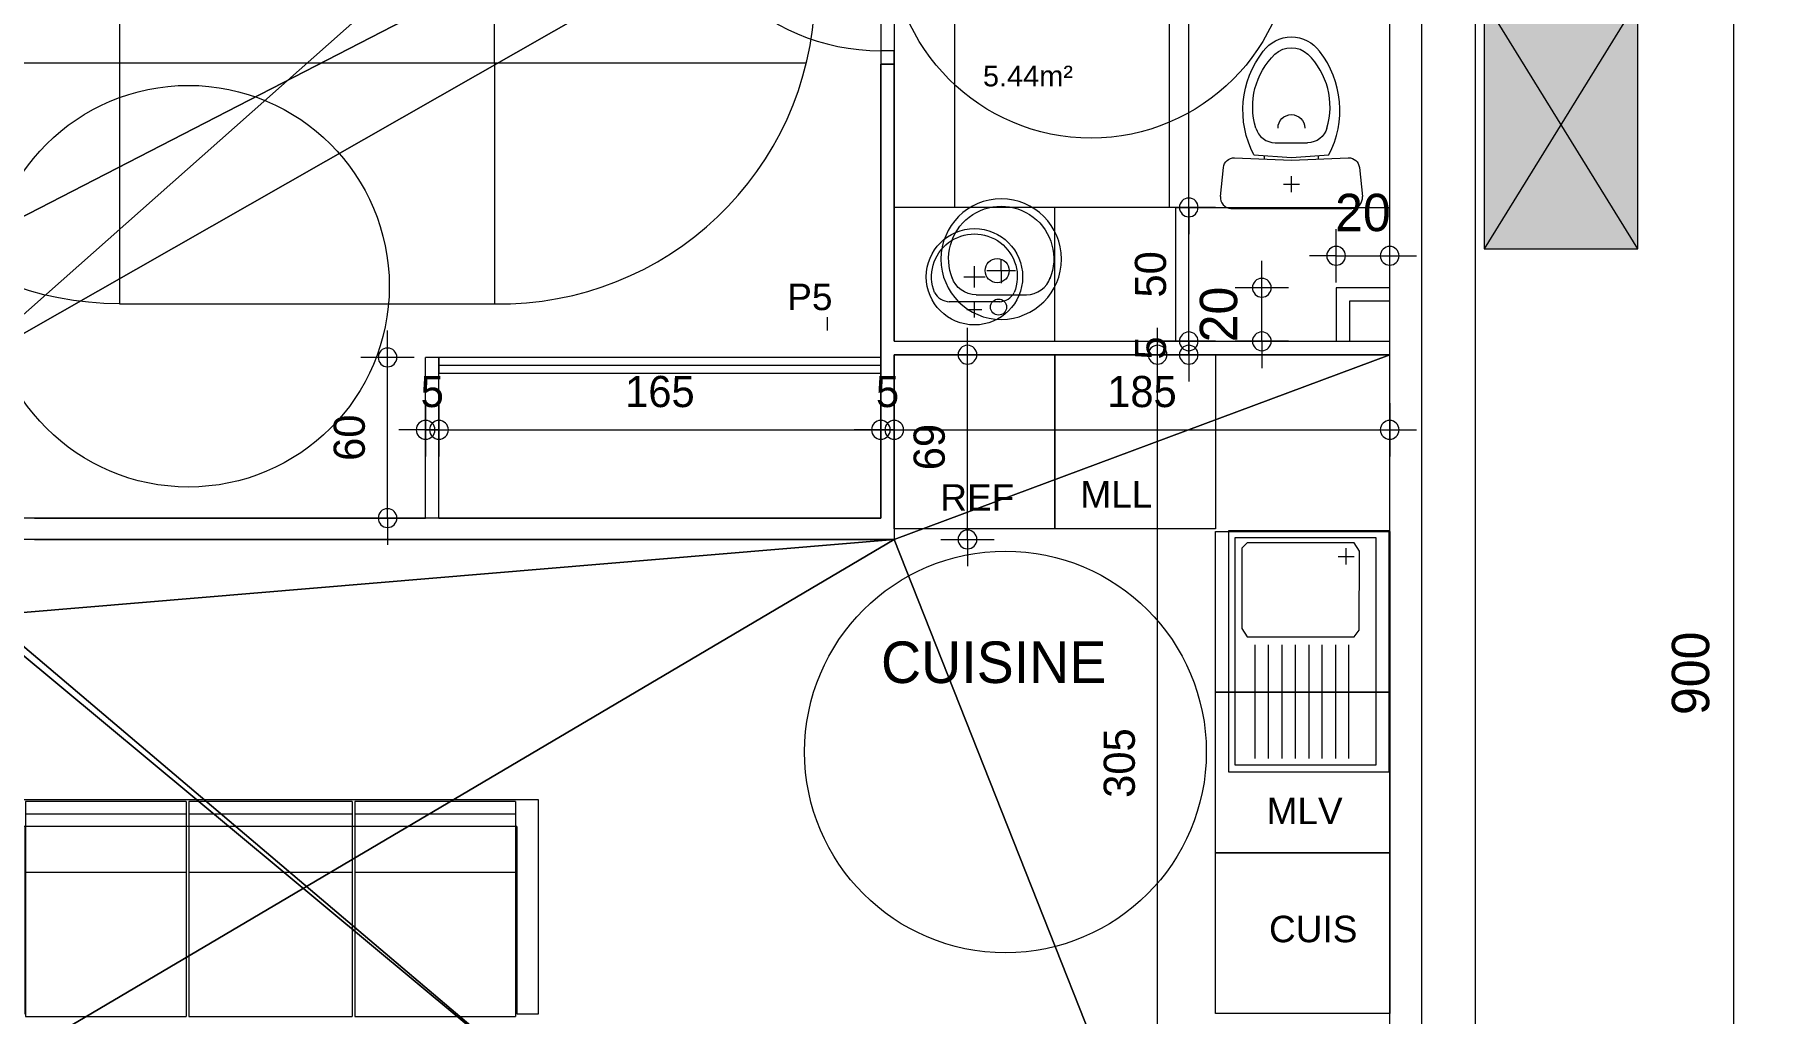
# Model space of a CAD drawing. Header units: metres. Extents: x -36.1 to 26, y -0.1 to 41.9.
# Drawn here: x 3.06 to 9.52, y 8.7 to 12.36 of the extents above; entities that cross this region are included whole.
import ezdxf
from ezdxf.enums import TextEntityAlignment as Align
from ezdxf.lldxf.tags import DXFTag

# ---------------------------------------------------------------- set-up
doc = ezdxf.new("R2010")
doc.units = ezdxf.units.M
doc.header["$MEASUREMENT"] = 0
for name, color, linetype in [('Calque commun', 7, 'Continuous'), ('Calque2', 7, 'Continuous'), ('Calque90', 7, 'Continuous'), ('Textes', 7, 'Continuous')]:
    doc.layers.add(name, color=color, linetype=linetype)
doc.styles.add('Arial4', font='arial.ttf', dxfattribs={"height": 0.077313})
doc.styles.add('Arial5', font='arial.ttf', dxfattribs={"height": 0.098961})
doc.styles.add('Century Gothic', font='GOTHIC.TTF', dxfattribs={"height": 0.155151})
doc.styles.add('Century Gothic2', font='GOTHIC.TTF', dxfattribs={"height": 0.116363})
doc.styles.add('Century Gothic3', font='GOTHIC.TTF', dxfattribs={"height": 0.139636})
tags = doc.linetypes.add('DOT2', pattern=[0.125, 0, -0.125]).pattern_tags.tags
tags[6:7] = [DXFTag(74, 4), DXFTag(75, 0), DXFTag(340, '0'), DXFTag(46, 1.0), DXFTag(50, 0.0), DXFTag(44, 0.0), DXFTag(45, 0.0)]
tags[4:5] = [DXFTag(74, 4), DXFTag(75, 0), DXFTag(340, '0'), DXFTag(46, 1.0), DXFTag(50, 0.0), DXFTag(44, 0.0), DXFTag(45, 0.0)]
tags = doc.linetypes.add('HIDDEN', pattern=[0.375, 0.25, -0.125]).pattern_tags.tags
tags[6:7] = [DXFTag(74, 4), DXFTag(75, 0), DXFTag(340, '0'), DXFTag(46, 1.0), DXFTag(50, 0.0), DXFTag(44, 0.0), DXFTag(45, 0.0)]
tags[4:5] = [DXFTag(74, 4), DXFTag(75, 0), DXFTag(340, '0'), DXFTag(46, 1.0), DXFTag(50, 0.0), DXFTag(44, 0.0), DXFTag(45, 0.0)]

# ---------------------------------------------------------------- blocks, each defined once
blk = doc.blocks.new('Block5384')
at = {"layer": 'Calque commun', "color": 7, "linetype": 'Continuous', "lineweight": 18}
blk.add_line((8.4414, 5.471), (8.4414, 14.471), dxfattribs=at)
at = {"layer": 'Calque commun', "color": 7, "linetype": 'Continuous', "lineweight": 9}
for p, q in [((8.2414, 5.671), (8.2414, 14.271)), ((8.1214, 5.791), (8.1214, 14.151))]:
    blk.add_line(p, q, dxfattribs=at)
blk = doc.blocks.new('DimLine6780')
at = {"layer": 'Calque commun', "color": 5, "linetype": 'Continuous', "lineweight": 9}
blk.add_line((9.4064, 5.471), (9.4064, 14.471), dxfattribs=at)
at = {"layer": 'Calque commun', "color": 5, "linetype": 'Continuous', "lineweight": 9, "style": 'Century Gothic3'}
blk.add_text('900', height=0.13964, rotation=89.99999, dxfattribs=at).set_placement((9.3564, 9.971), align=Align.BOTTOM_CENTER)
blk = doc.blocks.new('sofa3')
at = {"layer": 'Calque commun', "color": 8, "linetype": 'ByBlock', "lineweight": 9}
for p, q in [((0, 0), (0, -0.8)), ((2, 0), (0, 0)), ((2, 0), (2, 0)), ((2, 0), (2, 0)), ((2, 0), (2, 0)), ((2, 0), (2, 0)), ((2, -0.8), (2, 0)), ((0.685, -0.0067), (0.085, -0.0067)), ((0.085, -0.0067), (0.085, -0.1)), ((0.685, -0.054), (0.085, -0.054)), ((0.685, -0.0067), (0.685, -0.1)), ((1.305, -0.0067), (0.695, -0.0067)), ((0.695, -0.0067), (0.695, -0.1)), ((1.305, -0.054), (0.695, -0.054)), ((1.305, -0.0067), (1.305, -0.1)), ((1.915, -0.0067), (1.315, -0.0067)), ((1.315, -0.0067), (1.315, -0.1)), ((1.915, -0.054), (1.315, -0.054)), ((1.915, -0.0067), (1.915, -0.1)), ((0.08, -0.1), (0.08, -0.1)), ((0.08, -0.1), (0.08, -0.1)), ((0.08, -0.1), (0.08, -0.1)), ((0.08, -0.1), (0.08, -0.1)), ((0.085, -0.1), (0.08, -0.1)), ((0.08, -0.74), (0.08, -0.1)), ((0.685, -0.1), (0.085, -0.1)), ((0.085, -0.1), (0.085, -0.14)), ((0.085, -0.11), (0.085, -0.11)), ((0.085, -0.11), (0.085, -0.11)), ((0.695, -0.1), (0.685, -0.1)), ((0.685, -0.1), (0.685, -0.14)), ((0.685, -0.11), (0.685, -0.11)), ((0.685, -0.11), (0.685, -0.11)), ((1.305, -0.1), (0.695, -0.1)), ((0.695, -0.1), (0.695, -0.14)), ((0.695, -0.11), (0.695, -0.11)), ((0.695, -0.11), (0.695, -0.11)), ((1.315, -0.1), (1.305, -0.1)), ((1.305, -0.1), (1.305, -0.14)), ((1.305, -0.11), (1.305, -0.11)), ((1.305, -0.11), (1.305, -0.11)), ((1.915, -0.1), (1.315, -0.1)), ((1.315, -0.1), (1.315, -0.14)), ((1.315, -0.11), (1.315, -0.11)), ((1.315, -0.11), (1.315, -0.11)), ((1.92, -0.1), (1.915, -0.1)), ((1.915, -0.1), (1.915, -0.14)), ((1.915, -0.11), (1.915, -0.11)), ((1.915, -0.11), (1.915, -0.11)), ((1.92, -0.1), (1.92, -0.1)), ((1.92, -0.1), (1.92, -0.1)), ((1.92, -0.1), (1.92, -0.1)), ((1.92, -0.1), (1.92, -0.1)), ((1.92, -0.1), (1.92, -0.74)), ((0.085, -0.14), (0.085, -0.81)), ((0.685, -0.14), (0.685, -0.81)), ((0.695, -0.14), (0.695, -0.81)), ((1.305, -0.14), (1.305, -0.81)), ((1.315, -0.14), (1.315, -0.81)), ((1.915, -0.14), (1.915, -0.81)), ((0.085, -0.27), (0.685, -0.27)), ((0.695, -0.27), (1.305, -0.27)), ((1.315, -0.27), (1.915, -0.27)), ((0.08, -0.76), (0.08, -0.74)), ((0.08, -0.8), (0.08, -0.76)), ((1.92, -0.74), (1.92, -0.76)), ((1.92, -0.76), (1.92, -0.8)), ((0, -0.8), (0, -0.8)), ((0, -0.8), (0, -0.8)), ((0, -0.8), (0.08, -0.8)), ((0.08, -0.8), (0.08, -0.8)), ((0.08, -0.8), (0.08, -0.8)), ((0.085, -0.81), (0.085, -0.81)), ((0.085, -0.81), (0.085, -0.81)), ((0.085, -0.81), (0.685, -0.81)), ((0.685, -0.81), (0.685, -0.81)), ((0.685, -0.81), (0.685, -0.81)), ((0.695, -0.81), (0.695, -0.81)), ((0.695, -0.81), (0.695, -0.81)), ((0.695, -0.81), (1.305, -0.81)), ((1.305, -0.81), (1.305, -0.81)), ((1.305, -0.81), (1.305, -0.81)), ((1.315, -0.81), (1.315, -0.81)), ((1.315, -0.81), (1.315, -0.81)), ((1.315, -0.81), (1.915, -0.81)), ((1.915, -0.81), (1.915, -0.81)), ((1.915, -0.81), (1.915, -0.81)), ((1.92, -0.8), (1.92, -0.8)), ((1.92, -0.8), (1.92, -0.8)), ((1.92, -0.8), (2, -0.8))]:
    blk.add_line(p, q, dxfattribs=at)
blk = doc.blocks.new('wc-3')
at = {"layer": 'Calque2', "color": 6, "linetype": 'Continuous', "lineweight": 9}
for p, q in [((-0.2256, 0), (0.2256, 0)), ((-0.2653, -0.0442), (-0.2539, -0.1527)), ((0, -0.06), (0, -0.12)), ((0.2539, -0.1527), (0.2653, -0.0442)), ((-0.03, -0.09), (0.03, -0.09)), ((-0.2125, -0.1885), (0, -0.18)), ((-0.14, -0.2), (0, -0.19)), ((-0.1, -0.184), (-0.1, -0.1971)), ((0, -0.18), (0.2125, -0.1885)), ((0, -0.19), (0.14, -0.2)), ((0.1, -0.1971), (0.1, -0.184)), ((-0.06, -0.2451), (0.06, -0.2451))]:
    blk.add_line(p, q, dxfattribs=at)
at = {"layer": 'Calque2', "color": 6, "linetype": 'Continuous', "lineweight": 9, "flags": 128}
for points in [[(-0.2653, -0.0442, -0.445253), (-0.2256, 0)], [(0.2256, 0, -0.445276), (0.2653, -0.0442)], [(-0.2539, -0.1527, 0.395314), (-0.2125, -0.1885)], [(0.2125, -0.1885, 0.395339), (0.2539, -0.1527)], [(-0.14, -0.2, 0.294671), (-0.1052, -0.5864)], [(-0.1327, -0.3, -0.337883), (-0.0606, -0.2451)], [(0.1327, -0.3, 0.337854), (0.0606, -0.2451)], [(0.14, -0.2, -0.294671), (0.1052, -0.5864)], [(-0.1327, -0.3, 0.281729), (-0.0616, -0.5756)], [(-0.05, -0.3, 1), (0.05, -0.3)], [(0.1327, -0.3, -0.279876), (0.0616, -0.5756)], [(-0.0616, -0.5756, 0.395927), (0.0616, -0.5756)], [(-0.1052, -0.5864, 0.509528), (0.1052, -0.5864)]]:
    blk.add_lwpolyline(points, format="xyb", dxfattribs=at)
blk = doc.blocks.new('@PRES_1_$$_1-30')
at = {"layer": 'Calque commun', "color": 5, "linetype": 'Continuous', "lineweight": 9}
blk.add_line((0.05, 0.05), (0.05, 0.85), dxfattribs=at)
at = {"layer": 'Calque commun', "color": 5, "linetype": 'Continuous', "lineweight": 9, "extrusion": (0, 0, -1)}
blk.add_arc((-0.05, 0.05), 0.8, 90, 180, dxfattribs=at)
at = {"layer": 'Calque commun', "color": 5, "linetype": 'Continuous', "lineweight": 9}
mesh = blk.add_polyface(dxfattribs=at)
corners = [(0, 0), (0, 0.05), (0.05, 0.05), (0.05, 0)]
mesh.append_faces([[corners[k] for k in face] for face in [(0, 1, 2, 3)]], dxfattribs={"color": 5})
mesh = blk.add_polyface(dxfattribs=at)
corners = [(0.85, 0), (0.85, 0.05), (0.9, 0.05), (0.9, 0)]
mesh.append_faces([[corners[k] for k in face] for face in [(0, 1, 2, 3)]], dxfattribs={"color": 5})
blk = doc.blocks.new('@PRES_1_$$_1-31')
at = {"layer": 'Calque commun', "color": 0, "linetype": 'Continuous', "lineweight": 9}
blk.add_line((0, 0), (0, 0.05), dxfattribs=at)
blk = doc.blocks.new('@PRES_1_$$_1-32')
at = {"layer": 'Calque commun', "color": 0, "linetype": 'Continuous', "lineweight": 9}
blk.add_line((0, 0), (0, 0.05), dxfattribs=at)
blk = doc.blocks.new('INTER_2D_COMB12')
at = {"layer": 'Calque commun', "color": 0, "linetype": 'ByBlock', "lineweight": -2}
blk.add_blockref('@PRES_1_$$_1-30', (0, 0), dxfattribs=at)
at = {"layer": 'Calque commun', "color": 15, "linetype": 'ByBlock', "lineweight": -2}
blk.add_blockref('@PRES_1_$$_1-31', (0, 0), dxfattribs=at)
at = {"layer": 'Calque commun', "color": 15, "linetype": 'ByBlock', "lineweight": -2, "extrusion": (0, 0, -1), "xscale": -1, "yscale": -1, "zscale": -1, "rotation": -180}
blk.add_blockref('@PRES_1_$$_1-32', (-0.9, 0), dxfattribs=at)
blk = doc.blocks.new('PLACED_COMB12')
at = {"layer": 'Calque commun', "color": 0, "linetype": 'ByBlock', "lineweight": -2}
blk.add_blockref('INTER_2D_COMB12', (0, 0), dxfattribs=at)
blk = doc.blocks.new('80x130')
at = {"layer": 'Calque commun', "color": 7, "linetype": 'HIDDEN', "lineweight": 9}
mesh = blk.add_polyface(dxfattribs=at)
corners = [(0, 0), (0, 1.3), (0.8, 1.3), (0.8, 0)]
mesh.append_faces([[corners[k] for k in face] for face in [(0, 1, 2, 3)]], dxfattribs={"color": 7})
blk = doc.blocks.new('lithandicapecas1')
at = {"layer": 'Calque commun', "color": 7, "linetype": 'HIDDEN', "lineweight": 9}
for p, q in [((-1.7071, 1.1982), (0, 1.2)), ((0, 1.2), (0, -2.6)), ((-1.9, 1.1619), (-1.9, 0)), ((-1.9, 0), (-2.8, 0)), ((-2.8, 0), (-2.8, -1.4)), ((-1.9, -1.4), (-2.8, -1.4)), ((-1.9, -1.4), (-1.9, -2.5619)), ((0, -2.6), (-1.6582, -2.5971))]:
    blk.add_line(p, q, dxfattribs=at)
at = {"layer": 'Calque commun', "color": 8, "linetype": 'Continuous', "lineweight": 9}
for p, q in [((-1.9, 0), (-1.9, 0)), ((-1.9, 0), (-1.9, 0)), ((0, 0), (-1.9, 0)), ((-1.9, 0), (-1.9, -1.4)), ((-1.76, 0), (-1.76, 0)), ((-1.76, 0), (-1.76, 0)), ((-1.71, 0), (-1.71, 0)), ((-1.71, 0), (-1.71, 0)), ((-0.8805, -0.0925), (-0.64, 0)), ((-0.64, -0.7), (-0.64, 0)), ((-0.15, 0), (-0.15, 0)), ((-0.15, 0), (-0.15, 0)), ((-0.1, 0), (-0.15, 0)), ((-0.1, 0), (-0.1, 0)), ((-0.1, 0), (-0.1, 0)), ((0, 0), (0, 0)), ((0, 0), (0, 0)), ((0, -1.4), (0, 0)), ((-0.54, -0.65), (-0.54, -0.05)), ((-0.54, -0.05), (-0.05, -0.05)), ((-0.05, -0.05), (-0.05, -0.65)), ((-0.64, -1.4), (-0.64, -0.7)), ((-0.05, -0.65), (-0.54, -0.65)), ((-0.54, -0.75), (-0.05, -0.75)), ((-0.54, -1.35), (-0.54, -0.75)), ((-0.05, -0.75), (-0.05, -1.35)), ((-0.64, -1.4), (-0.8805, -1.3075)), ((-0.05, -1.35), (-0.54, -1.35)), ((-1.9, -1.4), (-1.9, -1.4)), ((-1.9, -1.4), (-1.9, -1.4)), ((-1.9, -1.4), (0, -1.4)), ((0, -1.4), (0, -1.4)), ((0, -1.4), (0, -1.4))]:
    blk.add_line(p, q, dxfattribs=at)
at = {"layer": 'Calque commun', "color": 7, "linetype": 'HIDDEN', "lineweight": 9, "extrusion": (0, 0, -1)}
blk.add_arc((1.5938, -0.0027), 1.2062, 0.12953, 84.61018, dxfattribs=at)
at = {"layer": 'Calque commun', "color": 8, "linetype": 'Continuous', "lineweight": 9}
blk.add_arc((-1.4135, -0.6549), 0.7748, 356.66489, 46.53592, dxfattribs=at)
at = {"layer": 'Calque commun', "color": 8, "linetype": 'Continuous', "lineweight": 9, "extrusion": (0, 0, -1)}
blk.add_arc((1.8659, -0.566), 1.2332, 186.23946, 216.96135, dxfattribs=at)
at = {"layer": 'Calque commun', "color": 7, "linetype": 'HIDDEN', "lineweight": 9}
blk.add_arc((-1.6239, -1.4214), 1.1763, 178.95996, 268.33097, dxfattribs=at)
blk = doc.blocks.new('_4')
at = {"layer": 'Calque90', "color": 0, "linetype": 'ByBlock', "lineweight": -2}
for p, q in [((0.9, 0.6), (0, 0.6)), ((0, 0.6), (0, 0)), ((0.9, 0), (0.9, 0.6)), ((0.025, 0.025), (0.025, 0.55)), ((0.025, 0.55), (0.875, 0.55)), ((0.875, 0.55), (0.875, 0.025)), ((0.075, 0.49), (0.045, 0.47)), ((0.045, 0.47), (0.045, 0.07)), ((0.37, 0.4888), (0.075, 0.49)), ((0.095, 0.4099), (0.095, 0.4699)), ((0.395, 0.47), (0.37, 0.4888)), ((0.395, 0.07), (0.395, 0.47)), ((0.125, 0.4398), (0.065, 0.44)), ((0.85, 0.45), (0.425, 0.45)), ((0.425, 0.4), (0.85, 0.4)), ((0.85, 0.35), (0.425, 0.35)), ((0.425, 0.3), (0.85, 0.3)), ((0.85, 0.25), (0.425, 0.25)), ((0.425, 0.2), (0.85, 0.2)), ((0.85, 0.15), (0.425, 0.15)), ((0.045, 0.07), (0.065, 0.05)), ((0.045, 0.07), (0.065, 0.05)), ((0.365, 0.05), (0.395, 0.07)), ((0.85, 0.1), (0.425, 0.1)), ((0, 0), (0.9, 0)), ((0.875, 0.025), (0.025, 0.025)), ((0.065, 0.05), (0.365, 0.05))]:
    blk.add_line(p, q, dxfattribs=at)
blk = doc.blocks.new('new197')
at = {"layer": 'Calque commun', "color": 5, "linetype": 'Continuous', "lineweight": 9}
blk.add_arc((0, 0), 0.5, 0, 359.99941, dxfattribs=at)
blk = doc.blocks.new('new198')
at = {"layer": 'Calque commun', "color": 5, "linetype": 'Continuous', "lineweight": 9}
blk.add_arc((0, 0), 0.5, 0, 359.99941, dxfattribs=at)
blk = doc.blocks.new('DimLine14121')
at = {"layer": 'Calque commun', "color": 5, "linetype": 'Continuous', "lineweight": 9}
for p, q in [((7.3712, 11.2109), (7.3712, 11.3109)), ((7.4712, 11.2109), (7.2712, 11.2109)), ((7.3712, 11.1609), (7.3712, 11.2109)), ((7.4712, 11.1609), (7.2712, 11.1609)), ((7.3712, 11.1609), (7.3712, 11.0609))]:
    blk.add_line(p, q, dxfattribs=at)
at = {"layer": 'Calque commun', "color": 5, "linetype": 'Continuous', "lineweight": 9, "xscale": 0.07000000029802322, "yscale": 0.07000000029802322, "zscale": 0.07000000029802322, "rotation": 90}
for name, p in [('new198', (7.3712, 11.2109)), ('new197', (7.3712, 11.1609))]:
    blk.add_blockref(name, p, dxfattribs=at)
at = {"layer": 'Calque commun', "color": 5, "linetype": 'Continuous', "lineweight": 9, "style": 'Century Gothic2'}
blk.add_text('5', height=0.1164, rotation=90, dxfattribs=at).set_placement((7.3212, 11.1859), align=Align.BOTTOM_CENTER)
blk = doc.blocks.new('new199')
at = {"layer": 'Calque commun', "color": 5, "linetype": 'Continuous', "lineweight": 9}
blk.add_arc((0, 0), 0.5, 0, 359.99941, dxfattribs=at)
blk = doc.blocks.new('new200')
at = {"layer": 'Calque commun', "color": 5, "linetype": 'Continuous', "lineweight": 9}
blk.add_arc((0, 0), 0.5, 0, 359.99941, dxfattribs=at)
blk = doc.blocks.new('DimLine14129')
at = {"layer": 'Calque commun', "color": 5, "linetype": 'Continuous', "lineweight": 9}
for p, q in [((7.3712, 11.7109), (7.3712, 11.8109)), ((7.4712, 11.7109), (7.2712, 11.7109)), ((7.3712, 11.2109), (7.3712, 11.7109)), ((7.4712, 11.2109), (7.2712, 11.2109)), ((7.3712, 11.2109), (7.3712, 11.1109))]:
    blk.add_line(p, q, dxfattribs=at)
at = {"layer": 'Calque commun', "color": 5, "linetype": 'Continuous', "lineweight": 9, "xscale": 0.07000000029802322, "yscale": 0.07000000029802322, "zscale": 0.07000000029802322, "rotation": 90}
for name, p in [('new200', (7.3712, 11.7109)), ('new199', (7.3712, 11.2109))]:
    blk.add_blockref(name, p, dxfattribs=at)
at = {"layer": 'Calque commun', "color": 5, "linetype": 'Continuous', "lineweight": 9, "style": 'Century Gothic2'}
blk.add_text('50', height=0.11636, rotation=90, dxfattribs=at).set_placement((7.3212, 11.4609), align=Align.BOTTOM_CENTER)
blk = doc.blocks.new('new201')
at = {"layer": 'Calque commun', "color": 5, "linetype": 'Continuous', "lineweight": 9}
blk.add_arc((0, 0), 0.5, 0, 359.99941, dxfattribs=at)
blk = doc.blocks.new('new202')
at = {"layer": 'Calque commun', "color": 5, "linetype": 'Continuous', "lineweight": 9}
blk.add_arc((0, 0), 0.5, 0, 359.99941, dxfattribs=at)
blk = doc.blocks.new('DimLine14137')
at = {"layer": 'Calque commun', "color": 5, "linetype": 'Continuous', "lineweight": 9}
for p, q in [((7.3712, 14.151), (7.3712, 14.251)), ((7.4712, 14.151), (7.2712, 14.151)), ((7.3712, 11.7109), (7.3712, 14.151)), ((7.4712, 11.7109), (7.2712, 11.7109)), ((7.3712, 11.7109), (7.3712, 11.6109))]:
    blk.add_line(p, q, dxfattribs=at)
at = {"layer": 'Calque commun', "color": 5, "linetype": 'Continuous', "lineweight": 9, "xscale": 0.07000000029802322, "yscale": 0.07000000029802322, "zscale": 0.07000000029802322, "rotation": 90}
for name, p in [('new202', (7.3712, 14.151)), ('new201', (7.3712, 11.7109))]:
    blk.add_blockref(name, p, dxfattribs=at)
at = {"layer": 'Calque commun', "color": 5, "linetype": 'Continuous', "lineweight": 9, "style": 'Century Gothic2'}
blk.add_text('244', height=0.11636, rotation=90, dxfattribs=at).set_placement((7.3212, 12.9309), align=Align.BOTTOM_CENTER)
blk = doc.blocks.new('new357')
at = {"layer": 'Calque commun', "color": 5, "linetype": 'Continuous', "lineweight": 9}
blk.add_arc((0, 0), 0.5, 0, 359.99941, dxfattribs=at)
blk = doc.blocks.new('new358')
at = {"layer": 'Calque commun', "color": 5, "linetype": 'Continuous', "lineweight": 9}
blk.add_arc((0, 0), 0.5, 0, 359.99941, dxfattribs=at)
blk = doc.blocks.new('DimLine18171')
at = {"layer": 'Calque commun', "color": 5, "linetype": 'Continuous', "lineweight": 9}
for p, q in [((4.5214, 10.9803), (4.5214, 10.7803)), ((4.5714, 10.9803), (4.5714, 10.7803)), ((4.5214, 10.8803), (4.4214, 10.8803)), ((4.5214, 10.8803), (4.5714, 10.8803)), ((4.5714, 10.8803), (4.6714, 10.8803))]:
    blk.add_line(p, q, dxfattribs=at)
at = {"layer": 'Calque commun', "color": 5, "linetype": 'Continuous', "lineweight": 9, "xscale": 0.07000000029802322, "yscale": 0.07000000029802322, "zscale": 0.07000000029802322}
for name, p in [('new357', (4.5214, 10.8803)), ('new358', (4.5714, 10.8803))]:
    blk.add_blockref(name, p, dxfattribs=at)
at = {"layer": 'Calque commun', "color": 5, "linetype": 'Continuous', "lineweight": 9, "style": 'Century Gothic2'}
blk.add_text('5', height=0.1164, dxfattribs=at).set_placement((4.5464, 10.9303), align=Align.BOTTOM_CENTER)
blk = doc.blocks.new('new359')
at = {"layer": 'Calque commun', "color": 5, "linetype": 'Continuous', "lineweight": 9}
blk.add_arc((0, 0), 0.5, 0, 359.99941, dxfattribs=at)
blk = doc.blocks.new('new360')
at = {"layer": 'Calque commun', "color": 5, "linetype": 'Continuous', "lineweight": 9}
blk.add_arc((0, 0), 0.5, 0, 359.99941, dxfattribs=at)
blk = doc.blocks.new('DimLine18179')
at = {"layer": 'Calque commun', "color": 5, "linetype": 'Continuous', "lineweight": 9}
for p, q in [((4.5714, 10.9803), (4.5714, 10.7803)), ((6.2214, 10.9803), (6.2214, 10.7803)), ((4.5714, 10.8803), (4.4714, 10.8803)), ((4.5714, 10.8803), (6.2214, 10.8803)), ((6.2214, 10.8803), (6.3214, 10.8803))]:
    blk.add_line(p, q, dxfattribs=at)
at = {"layer": 'Calque commun', "color": 5, "linetype": 'Continuous', "lineweight": 9, "xscale": 0.07000000029802322, "yscale": 0.07000000029802322, "zscale": 0.07000000029802322}
for name, p in [('new359', (4.5714, 10.8803)), ('new360', (6.2214, 10.8803))]:
    blk.add_blockref(name, p, dxfattribs=at)
at = {"layer": 'Calque commun', "color": 5, "linetype": 'Continuous', "lineweight": 9, "style": 'Century Gothic2'}
blk.add_text('165', height=0.11636, dxfattribs=at).set_placement((5.3964, 10.9303), align=Align.BOTTOM_CENTER)
blk = doc.blocks.new('new361')
at = {"layer": 'Calque commun', "color": 5, "linetype": 'Continuous', "lineweight": 9}
blk.add_arc((0, 0), 0.5, 0, 359.99941, dxfattribs=at)
blk = doc.blocks.new('new362')
at = {"layer": 'Calque commun', "color": 5, "linetype": 'Continuous', "lineweight": 9}
blk.add_arc((0, 0), 0.5, 0, 359.99941, dxfattribs=at)
blk = doc.blocks.new('DimLine18187')
at = {"layer": 'Calque commun', "color": 5, "linetype": 'Continuous', "lineweight": 9}
for p, q in [((6.2214, 10.9803), (6.2214, 10.7803)), ((6.2714, 10.9803), (6.2714, 10.7803)), ((6.2214, 10.8803), (6.1214, 10.8803)), ((6.2214, 10.8803), (6.2714, 10.8803)), ((6.2714, 10.8803), (6.3714, 10.8803))]:
    blk.add_line(p, q, dxfattribs=at)
at = {"layer": 'Calque commun', "color": 5, "linetype": 'Continuous', "lineweight": 9, "xscale": 0.07000000029802322, "yscale": 0.07000000029802322, "zscale": 0.07000000029802322}
for name, p in [('new361', (6.2214, 10.8803)), ('new362', (6.2714, 10.8803))]:
    blk.add_blockref(name, p, dxfattribs=at)
at = {"layer": 'Calque commun', "color": 5, "linetype": 'Continuous', "lineweight": 9, "style": 'Century Gothic2'}
blk.add_text('5', height=0.1164, dxfattribs=at).set_placement((6.2464, 10.9303), align=Align.BOTTOM_CENTER)
blk = doc.blocks.new('new363')
at = {"layer": 'Calque commun', "color": 5, "linetype": 'Continuous', "lineweight": 9}
blk.add_arc((0, 0), 0.5, 0, 359.99941, dxfattribs=at)
blk = doc.blocks.new('new364')
at = {"layer": 'Calque commun', "color": 5, "linetype": 'Continuous', "lineweight": 9}
blk.add_arc((0, 0), 0.5, 0, 359.99941, dxfattribs=at)
blk = doc.blocks.new('DimLine18195')
at = {"layer": 'Calque commun', "color": 5, "linetype": 'Continuous', "lineweight": 9}
for p, q in [((6.2714, 10.9803), (6.2714, 10.7803)), ((8.1214, 10.9803), (8.1214, 10.7803)), ((6.2714, 10.8803), (6.1714, 10.8803)), ((6.2714, 10.8803), (8.1214, 10.8803)), ((8.1214, 10.8803), (8.2214, 10.8803))]:
    blk.add_line(p, q, dxfattribs=at)
at = {"layer": 'Calque commun', "color": 5, "linetype": 'Continuous', "lineweight": 9, "xscale": 0.07000000029802322, "yscale": 0.07000000029802322, "zscale": 0.07000000029802322}
for name, p in [('new363', (6.2714, 10.8803)), ('new364', (8.1214, 10.8803))]:
    blk.add_blockref(name, p, dxfattribs=at)
at = {"layer": 'Calque commun', "color": 5, "linetype": 'Continuous', "lineweight": 9, "style": 'Century Gothic2'}
blk.add_text('185', height=0.11636, dxfattribs=at).set_placement((7.1964, 10.9303), align=Align.BOTTOM_CENTER)
blk = doc.blocks.new('vasque1-2')
at = {"layer": 'Calque2', "color": 6, "linetype": 'Continuous', "lineweight": 9}
for p, q in [((-0.094, -0.092), (0.094, -0.092)), ((-0.0533, -0.182), (0.0533, -0.182)), ((0, -0.182), (0, -0.135)), ((0, -0.182), (0, -0.224))]:
    blk.add_line(p, q, dxfattribs=at)
at = {"layer": 'Calque2', "color": 6, "linetype": 'Continuous', "lineweight": 9, "flags": 128}
for points in [[(0, -0.45, -1), (0, 0)], [(0, 0, -1), (0, -0.45)], [(0.02, -0.046, 1), (-0.04, -0.046, 1), (0.02, -0.046)], [(-0.094, -0.092, 0.324927), (-0.1834, -0.157)], [(0.094, -0.092, -0.324927), (0.1834, -0.157)], [(-0.1814, -0.1514, 1.494518), (0.1814, -0.1514)], [(0.03, -0.182, 1), (-0.06, -0.182, 1), (0.03, -0.182)]]:
    blk.add_lwpolyline(points, format="xyb", dxfattribs=at)
blk = doc.blocks.new('vasqu450')
at = {"layer": 'Calque commun', "color": 6, "linetype": 'Continuous', "lineweight": 9}
blk.add_line((0.1207, 0.1168), (-0.1173, 0.117), dxfattribs=at)
for radius, start, end in [(0.225, 359.99999, 359.9994), (0.2, 158.39995, 21.60003)]:
    blk.add_arc((0, 0), radius, start, end, dxfattribs=at)
at = {"layer": 'Calque commun', "color": 6, "linetype": 'Continuous', "lineweight": 9, "extrusion": (0, 0, -1)}
for centre, start, end in [((0.112, 0.0327), 28.97343, 86.40656), ((-0.112, 0.0327), 93.59344, 151.02657)]:
    blk.add_arc(centre, 0.0845, start, end, dxfattribs=at)
at = {"layer": 'Calque90', "color": 6, "linetype": 'Continuous', "lineweight": 9}
for p, q in [((0, 0.19), (0, 0.12)), ((0.035, 0.155), (-0.035, 0.155)), ((-0.05, 0), (0.05, 0)), ((0, 0.05), (0, -0.05))]:
    blk.add_line(p, q, dxfattribs=at)
blk = doc.blocks.new('meuble vasque 60x50')
at = {"layer": 'Calque commun', "color": 0, "linetype": 'ByBlock', "lineweight": -2, "xscale": 0.800000011920929, "yscale": 0.800000011920929, "zscale": 0.800000011920929}
blk.add_blockref('vasqu450', (0.2994, -0.241), dxfattribs=at)
at = {"layer": 'Calque commun', "color": 0, "linetype": 'ByBlock', "lineweight": -2}
blk.add_blockref('vasque1-2', (0.3994, -0.0819), dxfattribs=at)
at = {"layer": 'Calque commun', "color": 6, "linetype": 'Continuous', "lineweight": 9}
mesh = blk.add_polyface(dxfattribs=at)
corners = [(-0.0006, -0.0002), (0.5994, -0.0002), (0.5994, -0.5002), (-0.0006, -0.5002)]
mesh.append_faces([[corners[k] for k in face] for face in [(0, 1, 2, 3)]], dxfattribs={"color": 6})
blk = doc.blocks.new('60x65')
at = {"layer": 'Calque commun', "color": 7, "linetype": 'HIDDEN', "lineweight": 9}
mesh = blk.add_polyface(dxfattribs=at)
corners = [(0, 0.6), (0.65, 0.6), (0.65, 0), (0, 0)]
mesh.append_faces([[corners[k] for k in face] for face in [(0, 1, 2, 3)]], dxfattribs={"color": 7})
blk = doc.blocks.new('new367')
at = {"layer": 'Calque commun', "color": 5, "linetype": 'Continuous', "lineweight": 9}
blk.add_arc((0, 0), 0.5, 0, 359.99941, dxfattribs=at)
blk = doc.blocks.new('new368')
at = {"layer": 'Calque commun', "color": 5, "linetype": 'Continuous', "lineweight": 9}
blk.add_arc((0, 0), 0.5, 0, 359.99941, dxfattribs=at)
blk = doc.blocks.new('DimLine18475')
at = {"layer": 'Calque commun', "color": 5, "linetype": 'Continuous', "lineweight": 9}
for p, q in [((6.5449, 11.1609), (6.5449, 11.2609)), ((6.4449, 11.1609), (6.6449, 11.1609)), ((6.5449, 10.4709), (6.5449, 11.1609)), ((6.4449, 10.4709), (6.6449, 10.4709)), ((6.5449, 10.4709), (6.5449, 10.3709))]:
    blk.add_line(p, q, dxfattribs=at)
at = {"layer": 'Calque commun', "color": 5, "linetype": 'Continuous', "lineweight": 9, "xscale": 0.07000000029802322, "yscale": 0.07000000029802322, "zscale": 0.07000000029802322, "rotation": 90}
for name, p in [('new368', (6.5449, 11.1609)), ('new367', (6.5449, 10.4709))]:
    blk.add_blockref(name, p, dxfattribs=at)
at = {"layer": 'Calque commun', "color": 5, "linetype": 'Continuous', "lineweight": 9, "style": 'Century Gothic2'}
blk.add_text('69', height=0.11636, rotation=90, dxfattribs=at).set_placement((6.4949, 10.8159), align=Align.BOTTOM_CENTER)
blk = doc.blocks.new('new375')
at = {"layer": 'Calque commun', "color": 5, "linetype": 'Continuous', "lineweight": 9}
blk.add_arc((0, 0), 0.5, 0, 359.99941, dxfattribs=at)
blk = doc.blocks.new('new376')
at = {"layer": 'Calque commun', "color": 5, "linetype": 'Continuous', "lineweight": 9}
blk.add_arc((0, 0), 0.5, 0, 359.99941, dxfattribs=at)
blk = doc.blocks.new('DimLine18507')
at = {"layer": 'Calque commun', "color": 5, "linetype": 'Continuous', "lineweight": 9}
for p, q in [((4.3794, 11.1509), (4.3794, 11.2509)), ((4.4794, 11.1509), (4.2794, 11.1509)), ((4.3794, 10.5509), (4.3794, 11.1509)), ((4.4794, 10.5509), (4.2794, 10.5509)), ((4.3794, 10.5509), (4.3794, 10.4509))]:
    blk.add_line(p, q, dxfattribs=at)
at = {"layer": 'Calque commun', "color": 5, "linetype": 'Continuous', "lineweight": 9, "xscale": 0.07000000029802322, "yscale": 0.07000000029802322, "zscale": 0.07000000029802322, "rotation": 90}
for name, p in [('new376', (4.3794, 11.1509)), ('new375', (4.3794, 10.5509))]:
    blk.add_blockref(name, p, dxfattribs=at)
at = {"layer": 'Calque commun', "color": 5, "linetype": 'Continuous', "lineweight": 9, "style": 'Century Gothic2'}
blk.add_text('60', height=0.11636, rotation=90, dxfattribs=at).set_placement((4.3294, 10.8509), align=Align.BOTTOM_CENTER)
blk = doc.blocks.new('new377')
at = {"layer": 'Calque commun', "color": 5, "linetype": 'Continuous', "lineweight": 9}
blk.add_arc((0, 0), 0.5, 0, 359.99941, dxfattribs=at)
blk = doc.blocks.new('new378')
at = {"layer": 'Calque commun', "color": 5, "linetype": 'Continuous', "lineweight": 9}
blk.add_arc((0, 0), 0.5, 0, 359.99941, dxfattribs=at)
blk = doc.blocks.new('DimLine18794')
at = {"layer": 'Calque commun', "color": 5, "linetype": 'Continuous', "lineweight": 9}
for p, q in [((7.9214, 11.4303), (7.9214, 11.6303)), ((8.1214, 11.4303), (8.1214, 11.6303)), ((7.9214, 11.5303), (7.8214, 11.5303)), ((7.9214, 11.5303), (8.1214, 11.5303)), ((8.1214, 11.5303), (8.2214, 11.5303))]:
    blk.add_line(p, q, dxfattribs=at)
at = {"layer": 'Calque commun', "color": 5, "linetype": 'Continuous', "lineweight": 9, "xscale": 0.07000000029802322, "yscale": 0.07000000029802322, "zscale": 0.07000000029802322}
for name, p in [('new377', (7.9214, 11.5303)), ('new378', (8.1214, 11.5303))]:
    blk.add_blockref(name, p, dxfattribs=at)
at = {"layer": 'Calque commun', "color": 5, "linetype": 'Continuous', "lineweight": 9, "style": 'Century Gothic3'}
blk.add_text('20', height=0.13964, dxfattribs=at).set_placement((8.0214, 11.5803), align=Align.BOTTOM_CENTER)
blk = doc.blocks.new('new379')
at = {"layer": 'Calque commun', "color": 5, "linetype": 'Continuous', "lineweight": 9}
blk.add_arc((0, 0), 0.5, 0, 359.99941, dxfattribs=at)
blk = doc.blocks.new('new380')
at = {"layer": 'Calque commun', "color": 5, "linetype": 'Continuous', "lineweight": 9}
blk.add_arc((0, 0), 0.5, 0, 359.99941, dxfattribs=at)
blk = doc.blocks.new('DimLine18802')
at = {"layer": 'Calque commun', "color": 5, "linetype": 'Continuous', "lineweight": 9}
for p, q in [((7.644, 11.4109), (7.644, 11.5109)), ((7.744, 11.4109), (7.544, 11.4109)), ((7.644, 11.2109), (7.644, 11.4109)), ((7.744, 11.2109), (7.544, 11.2109)), ((7.644, 11.2109), (7.644, 11.1109))]:
    blk.add_line(p, q, dxfattribs=at)
at = {"layer": 'Calque commun', "color": 5, "linetype": 'Continuous', "lineweight": 9, "xscale": 0.07000000029802322, "yscale": 0.07000000029802322, "zscale": 0.07000000029802322, "rotation": 90}
for name, p in [('new380', (7.644, 11.4109)), ('new379', (7.644, 11.2109))]:
    blk.add_blockref(name, p, dxfattribs=at)
at = {"layer": 'Calque commun', "color": 5, "linetype": 'Continuous', "lineweight": 9, "style": 'Century Gothic3'}
blk.add_text('20', height=0.13964, rotation=90, dxfattribs=at).set_placement((7.594, 11.3109), align=Align.BOTTOM_CENTER)
blk = doc.blocks.new('new387')
at = {"layer": 'Calque commun', "color": 5, "linetype": 'Continuous', "lineweight": 9}
blk.add_arc((0, 0), 0.5, 0, 359.99941, dxfattribs=at)
blk = doc.blocks.new('new388')
at = {"layer": 'Calque commun', "color": 5, "linetype": 'Continuous', "lineweight": 9}
blk.add_arc((0, 0), 0.5, 0, 359.99941, dxfattribs=at)
blk = doc.blocks.new('DimLine19023')
at = {"layer": 'Calque commun', "color": 5, "linetype": 'Continuous', "lineweight": 9}
for p, q in [((7.2547, 11.1609), (7.2547, 11.2609)), ((7.3547, 11.1609), (7.1547, 11.1609)), ((7.2547, 8.1109), (7.2547, 11.1609)), ((7.3547, 8.1109), (7.1547, 8.1109)), ((7.2547, 8.1109), (7.2547, 8.0109))]:
    blk.add_line(p, q, dxfattribs=at)
at = {"layer": 'Calque commun', "color": 5, "linetype": 'Continuous', "lineweight": 9, "xscale": 0.07000000029802322, "yscale": 0.07000000029802322, "zscale": 0.07000000029802322, "rotation": 90}
for name, p in [('new388', (7.2547, 11.1609)), ('new387', (7.2547, 8.1109))]:
    blk.add_blockref(name, p, dxfattribs=at)
at = {"layer": 'Calque commun', "color": 5, "linetype": 'Continuous', "lineweight": 9, "style": 'Century Gothic2'}
blk.add_text('305', height=0.11636, rotation=90, dxfattribs=at).set_placement((7.2047, 9.6359), align=Align.BOTTOM_CENTER)

msp = doc.modelspace()

# ---------------------------------------------------------------- linework, layer by layer
at = {"layer": 'Calque commun', "color": 15, "linetype": 'Continuous', "lineweight": 18}
for p, q in [((6.2214, 10.5509), (6.2214, 12.246)), ((6.2714, 11.2109), (6.2714, 12.246)), ((8.1214, 11.4109), (7.9214, 11.4109)), ((7.9214, 11.4109), (7.9214, 11.2109)), ((8.1214, 11.3609), (8.1214, 11.4109)), ((8.1214, 11.3609), (7.9714, 11.3609)), ((7.9714, 11.3609), (7.9714, 11.2109)), ((6.2714, 11.2109), (7.7714, 11.2109)), ((7.8214, 11.2109), (8.1214, 11.2109)), ((8.1214, 11.1609), (8.1214, 11.2109)), ((4.5214, 10.5509), (4.5214, 11.1509)), ((4.5714, 11.1509), (4.5214, 11.1509)), ((4.5714, 10.5509), (4.5714, 11.1509)), ((6.2714, 11.1609), (8.1214, 11.1609)), ((6.2714, 10.5509), (6.2714, 11.1609))]:
    msp.add_line(p, q, dxfattribs=at)
at = {"layer": 'Calque commun', "color": 7, "linetype": 'Continuous', "lineweight": 9}
for p, q in [((6.2714, 11.8109), (6.2714, 11.3109)), ((7.3214, 11.7109), (7.3214, 11.2109)), ((7.3214, 11.7109), (8.1214, 11.7109)), ((6.2214, 11.1509), (4.5714, 11.1509)), ((4.5714, 11.1509), (4.5714, 11.0909)), ((6.2214, 11.1209), (4.5714, 11.1209)), ((6.2214, 11.1509), (6.2214, 11.0909)), ((6.2214, 11.0909), (4.5714, 11.0909))]:
    msp.add_line(p, q, dxfattribs=at)
at = {"layer": 'Calque commun', "color": 7, "linetype": 'HIDDEN', "lineweight": 9}
msp.add_line((6.0214, 11.3009), (6.0214, 11.2509), dxfattribs=at)
at = {"layer": 'Calque commun', "color": 7, "linetype": 'Continuous', "lineweight": 18}
for p, q in [((3.0614, 10.5509), (4.5214, 10.5509)), ((4.5714, 10.5509), (6.2214, 10.5509)), ((6.2714, 10.5509), (6.2714, 10.4709)), ((3.0614, 10.4709), (6.2714, 10.4709))]:
    msp.add_line(p, q, dxfattribs=at)
at = {"layer": 'Calque commun', "color": 7, "linetype": 'HIDDEN', "lineweight": 9, "flags": 128}
msp.add_lwpolyline([(9.0486, 11.5561), (9.0486, 12.4856), (8.4745, 12.4856), (8.4745, 11.5561), (9.0486, 11.5561), (8.4745, 12.4856), (9.0486, 12.4856), (8.4745, 11.5561)], dxfattribs=at)
at = {"layer": 'Calque commun', "color": 12, "linetype": 'Continuous', "lineweight": 18}
msp.add_polyline3d([(7.4414, 5.471, 0), (7.4414, 5.671, 0), (8.2634, 5.671, 0), (8.2414, 5.671, 0), (8.2414, 14.151, 0), (8.2414, 14.271, 0), (7.4414, 14.271, 0), (7.4414, 14.471, 0)], dxfattribs=at)
at = {"layer": 'Calque commun', "color": 7, "linetype": 'HIDDEN', "lineweight": 9, "extrusion": (0, -1.22461e-16, -1)}
for centre in [(-7.0062, 12.7198), (-3.6359, 11.4167), (-6.6867, 9.6775)]:
    msp.add_arc(centre, 0.75, 270, 269.99941, dxfattribs=at)
at = {"layer": 'Calque commun', "color": 43, "linetype": 'HIDDEN', "lineweight": 9}
msp.add_trace([(8.4745, 13.4151), (8.4745, 11.5561), (9.0486, 13.4151), (9.0486, 11.5561)], dxfattribs=at)

# ---------------------------------------------------------------- block references
at = {"layer": 'Calque commun', "color": 5, "linetype": 'Continuous', "lineweight": 9}
for name in ['DimLine6780', 'DimLine14137', 'DimLine14129', 'DimLine18794', 'DimLine18802', 'DimLine14121', 'DimLine18507', 'DimLine18475', 'DimLine19023', 'DimLine18171', 'DimLine18179', 'DimLine18187', 'DimLine18195']:
    msp.add_blockref(name, (0, 0), dxfattribs=at)
at = {"layer": 'Calque commun', "color": 0, "linetype": 'ByBlock', "lineweight": -2}
for name, p in [('Block5384', (0, 0)), ('80x130', (6.4974, 11.7109)), ('60x65', (7.4714, 9.9009)), ('60x65', (7.4714, 9.3009)), ('60x65', (7.4714, 8.7009))]:
    msp.add_blockref(name, p, dxfattribs=at)
for name, p, rotation in [('lithandicapecas1', (3.3784, 14.151), 90), ('60x65', (6.8714, 10.5109), 89.99999999999999), ('60x65', (7.4714, 10.5109), 89.99999999999999)]:
    msp.add_blockref(name, p, dxfattribs=dict(at, rotation=rotation))
at = {"layer": 'Calque commun', "color": 0, "linetype": 'ByBlock', "lineweight": -2, "extrusion": (0, 0, -1), "xscale": -1, "yscale": -1, "zscale": -1, "rotation": 90.00000000000001}
msp.add_blockref('PLACED_COMB12', (-6.2714, 13.146), dxfattribs=at)
at = {"layer": 'Calque commun', "color": 0, "linetype": 'ByBlock', "lineweight": -2, "extrusion": (0, 0, -1), "rotation": 180}
msp.add_blockref('wc-3', (-7.7544, 11.7074), dxfattribs=at)
at = {"layer": 'Calque commun', "color": 0, "linetype": 'ByBlock', "lineweight": -2, "extrusion": (0, 0, -1), "xscale": -1, "yscale": -1, "zscale": -1}
msp.add_blockref('meuble vasque 60x50', (-6.2714, 11.2109), dxfattribs=at)
at = {"layer": 'Calque commun', "color": 6, "linetype": 'DOT2', "lineweight": 9, "rotation": -89.99999999999999}
msp.add_blockref('_4', (7.5191, 10.5028), dxfattribs=at)
at = {"layer": 'Calque commun', "color": 0, "linetype": 'DOT2', "lineweight": -2}
msp.add_blockref('sofa3', (2.9427, 9.4989), dxfattribs=at)

# ---------------------------------------------------------------- texts
at = {"layer": 'Textes', "color": 9, "linetype": 'ByBlock', "lineweight": -2, "style": 'Arial4'}
msp.add_text('5.44m²', height=0.07731, dxfattribs=at).set_placement((6.6026, 12.1397), align=Align.BOTTOM_LEFT)
at = {"layer": 'Textes', "color": 5, "linetype": 'ByBlock', "lineweight": -2, "style": 'Arial5'}
msp.add_text('P5', height=0.09896, dxfattribs=at).set_placement((6.0408, 11.2976), align=Align.BOTTOM_RIGHT)
for s, p in [('REF', (6.4433, 10.5484)), ('MLL', (6.9664, 10.5603)), ('MLV', (7.6616, 9.3782)), ('CUIS', (7.6707, 8.9371))]:
    msp.add_text(s, height=0.09896, dxfattribs=at).set_placement(p, align=Align.BOTTOM_LEFT)
at = {"layer": 'Textes', "color": 5, "linetype": 'ByBlock', "lineweight": -2, "style": 'Century Gothic'}
msp.add_text('CUISINE', height=0.15515, dxfattribs=at).set_placement((6.2219, 10.0899), align=Align.TOP_LEFT)

# ---------------------------------------------------------------- meshes
at = {"layer": 'Calque commun', "color": 7, "linetype": 'Continuous', "lineweight": 9}
mesh = msp.add_polyface(dxfattribs=at)
corners = [(25.9622, 41.8575), (-34.0378, 41.8575), (-34.0378, -0.1425), (25.9622, -0.1425)]
mesh.append_faces([[corners[k] for k in face] for face in [(0, 1, 2, 3)]], dxfattribs={"color": 7})
at = {"layer": 'Calque commun', "color": 9, "linetype": 'Continuous', "lineweight": 9}
mesh = msp.add_polyface(dxfattribs=at)
corners = [(-10.9986, 3.8909), (-4.3986, 4.471), (-4.3986, 11.0709), (8.4414, 14.471), (1.8414, 14.471), (1.8414, 11.0709), (-10.9986, 12.8909), (-4.3986, 3.8909), (-4.3986, 12.8909), (2.0214, 5.471), (8.4414, 5.471), (2.0214, 4.471)]
mesh.append_faces([[corners[k] for k in face] for face in [(6, 2, 8), (9, 1, 11)]], dxfattribs={"vtx0": -1, "color": 9})
mesh.append_faces([[corners[k] for k in face] for face in [(3, 5, 10), (10, 5, 9)]], dxfattribs={"vtx0": -1, "vtx1": -1, "color": 9})
mesh.append_faces([[corners[k] for k in face] for face in [(0, 1, 2), (9, 2, 1)]], dxfattribs={"vtx0": -1, "vtx1": -1, "vtx2": -1, "color": 9})
mesh.append_faces([[corners[k] for k in face] for face in [(9, 5, 2)]], dxfattribs={"vtx0": -1, "vtx2": -1, "color": 9})
mesh.append_faces([[corners[k] for k in face] for face in [(6, 0, 2)]], dxfattribs={"vtx1": -1, "vtx2": -1, "color": 9})
mesh.append_faces([[corners[k] for k in face] for face in [(3, 4, 5), (0, 7, 1)]], dxfattribs={"vtx2": -1, "color": 9})
mesh = msp.add_polyface(dxfattribs=at)
corners = [(2.1614, 10.7509), (1.7214, 5.791), (8.1214, 5.791), (-1.0986, 4.791), (-1.0986, 10.7509), (1.7214, 4.791), (8.1214, 14.151), (2.1614, 14.151)]
mesh.append_faces([[corners[k] for k in face] for face in [(3, 1, 4)]], dxfattribs={"vtx0": -1, "vtx1": -1, "color": 9})
mesh.append_faces([[corners[k] for k in face] for face in [(0, 1, 2), (0, 2, 6)]], dxfattribs={"vtx0": -1, "vtx2": -1, "color": 9})
mesh.append_faces([[corners[k] for k in face] for face in [(7, 0, 6)]], dxfattribs={"vtx1": -1, "color": 9})
mesh.append_faces([[corners[k] for k in face] for face in [(0, 4, 1)]], dxfattribs={"vtx1": -1, "vtx2": -1, "color": 9})
mesh.append_faces([[corners[k] for k in face] for face in [(3, 5, 1)]], dxfattribs={"vtx2": -1, "color": 9})
mesh = msp.add_polyface(dxfattribs=at)
corners = [(2.1614, 14.151), (6.2214, 14.151), (2.1614, 10.5509), (6.2214, 10.5509)]
mesh.append_faces([[corners[k] for k in face] for face in [(0, 1, 2)]], dxfattribs={"vtx0": -1, "vtx1": -1, "color": 9})
mesh.append_faces([[corners[k] for k in face] for face in [(1, 3, 2)]], dxfattribs={"vtx2": -1, "color": 9})
mesh = msp.add_polyface(dxfattribs=at)
corners = [(6.2714, 14.151), (6.2714, 11.2109), (8.1214, 11.2109), (8.1214, 14.151)]
mesh.append_faces([[corners[k] for k in face] for face in [(0, 1, 2, 3)]], dxfattribs={"color": 9})
mesh = msp.add_polyface(dxfattribs=at)
corners = [(1.7914, 10.1259), (0.5975, 10.7509), (0.5314, 8.9309), (6.2714, 10.4709), (2.2093, 8.0735), (8.1214, 5.791), (2.162, 8.0735), (2.162, 5.791), (2.1564, 10.1259), (8.1214, 11.1609), (2.1564, 10.4709), (-0.1386, 8.0735), (0.5314, 10.7509), (1.7914, 10.7509), (6.2714, 11.1609), (-0.1386, 8.9309)]
mesh.append_faces([[corners[k] for k in face] for face in [(8, 3, 10), (3, 9, 14)]], dxfattribs={"vtx0": -1, "color": 9})
mesh.append_faces([[corners[k] for k in face] for face in [(0, 4, 8)]], dxfattribs={"vtx0": -1, "vtx1": -1, "color": 9})
mesh.append_faces([[corners[k] for k in face] for face in [(0, 1, 2), (3, 4, 5), (8, 4, 3), (0, 2, 4)]], dxfattribs={"vtx0": -1, "vtx1": -1, "vtx2": -1, "color": 9})
mesh.append_faces([[corners[k] for k in face] for face in [(3, 5, 9), (2, 11, 4), (4, 7, 5)]], dxfattribs={"vtx0": -1, "vtx2": -1, "color": 9})
mesh.append_faces([[corners[k] for k in face] for face in [(12, 2, 1)]], dxfattribs={"vtx1": -1, "color": 9})
mesh.append_faces([[corners[k] for k in face] for face in [(4, 6, 7), (0, 13, 1), (2, 15, 11)]], dxfattribs={"vtx2": -1, "color": 9})

doc.saveas('drawing.dxf')
